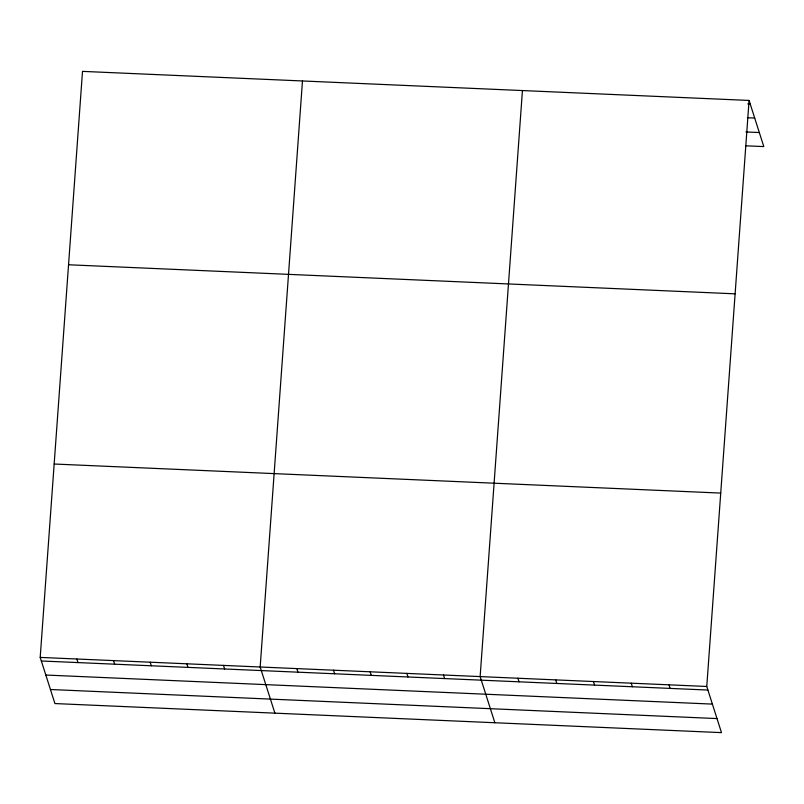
<?xml version="1.0" encoding="UTF-8"?>
<svg xmlns="http://www.w3.org/2000/svg" width="804" height="804" viewBox="0 0 804 804"><rect width="100%" height="100%" fill="white"/><g stroke="black" fill="none" stroke-linecap="round" stroke-linejoin="round"><path stroke-width="1.21" d="M749.077 100.44L706.766 686.475L721.489 732.625L54.923 703.56L40.2 657.411L82.51 71.375L749.077 100.44L763.8 146.589L745.519 145.795M302.475 80.963L260.164 667.008L274.898 713.148M522.439 90.561L480.139 676.596L494.862 722.746M747.78 103.907L750.212 104.017M747.388 117.746L754.695 118.067M745.911 131.957L759.318 132.539M68.541 264.767L735.107 293.832M54.159 464.019L720.726 493.083M40.2 657.411L706.766 686.475M41.336 660.988L707.912 690.053M45.828 675.038L712.394 704.103M50.441 689.51L717.007 718.575M668.998 684.827L670.134 688.405M631.22 683.189L632.366 686.757M593.452 681.541L594.588 685.108M555.675 679.893L556.82 683.46M517.907 678.244L519.042 681.812M443.476 674.998L444.612 678.566M406.814 673.4L407.95 676.968M370.152 671.802L371.287 675.37M333.489 670.204L334.635 673.772M296.827 668.606L297.972 672.174M223.502 665.4L224.648 668.978M186.85 663.802L187.985 667.38M150.187 662.205L151.323 665.782M113.525 660.607L114.66 664.184M76.862 659.009L77.998 662.586"/></g></svg>
